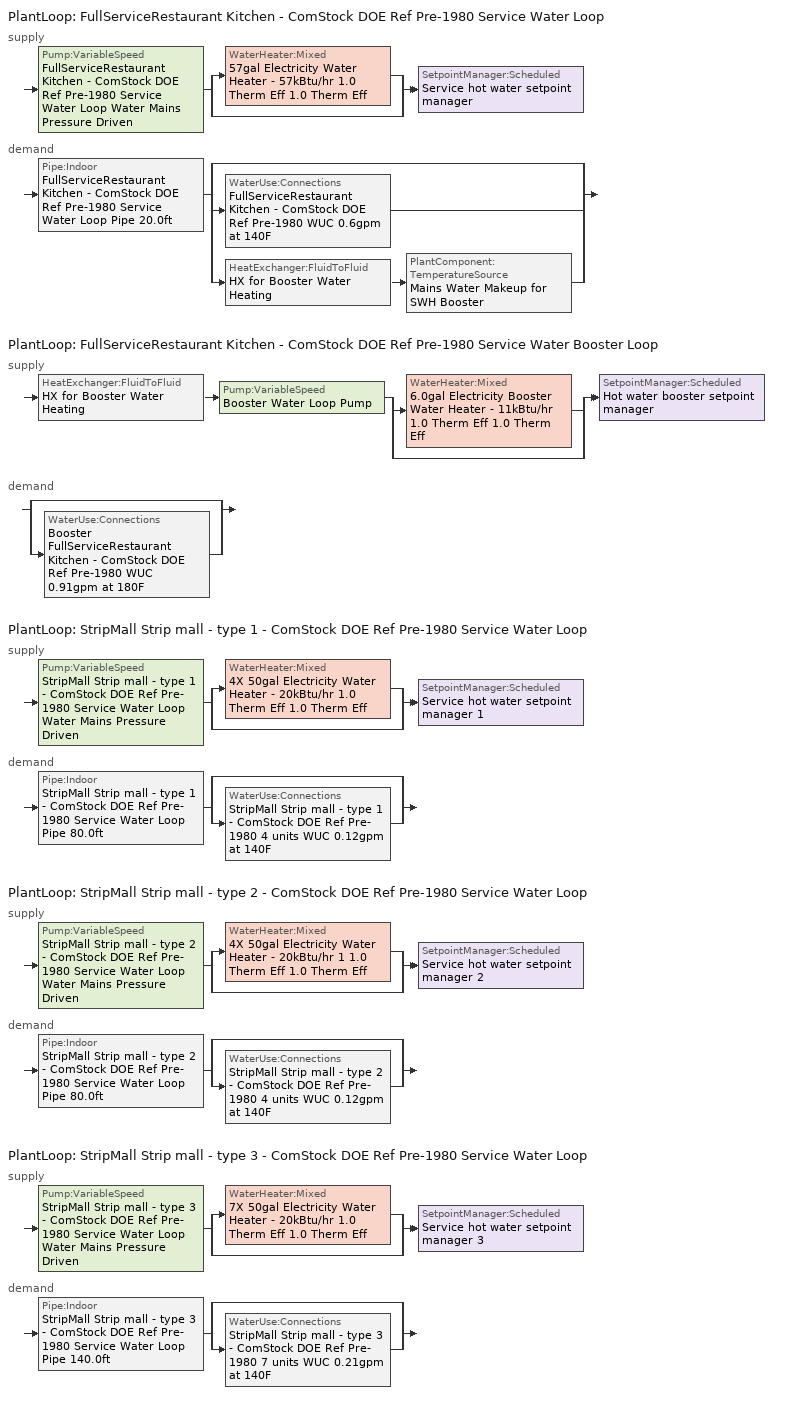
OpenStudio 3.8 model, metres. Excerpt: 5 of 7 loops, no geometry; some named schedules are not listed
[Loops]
PlantLoop 'FullServiceRestaurant Kitchen - ComStock DOE Ref Pre-1980 Service Water Loop'
 supply: Pump:VariableSpeed 'FullServiceRestaurant Kitchen - ComStock DOE Ref Pre-1980 Service Water Loop Water Mains Pressure Driven' > split
  | WaterHeater:Mixed '57gal Electricity Water Heater - 57kBtu/hr 1.0 Therm Eff 1.0 Therm Eff'
  | bypass
  join > SetpointManager:Scheduled 'Service hot water setpoint manager'
 demand: Pipe:Indoor 'FullServiceRestaurant Kitchen - ComStock DOE Ref Pre-1980 Service Water Loop Pipe 20.0ft' > split
  | bypass
  | WaterUse:Connections 'FullServiceRestaurant Kitchen - ComStock DOE Ref Pre-1980 WUC 0.6gpm at 140F'
  | HeatExchanger:FluidToFluid 'HX for Booster Water Heating' > PlantComponent:TemperatureSource 'Mains Water Makeup for SWH Booster'
PlantLoop 'FullServiceRestaurant Kitchen - ComStock DOE Ref Pre-1980 Service Water Booster Loop'
 supply: HeatExchanger:FluidToFluid 'HX for Booster Water Heating' > Pump:VariableSpeed 'Booster Water Loop Pump' > split
  | WaterHeater:Mixed '6.0gal Electricity Booster Water Heater - 11kBtu/hr 1.0 Therm Eff 1.0 Therm Eff'
  | bypass
  join > SetpointManager:Scheduled 'Hot water booster setpoint manager'
 demand: split
  | bypass
  | WaterUse:Connections 'Booster FullServiceRestaurant Kitchen - ComStock DOE Ref Pre-1980 WUC 0.91gpm at 180F'
PlantLoop 'StripMall Strip mall - type 1 - ComStock DOE Ref Pre-1980 Service Water Loop'
 supply: Pump:VariableSpeed 'StripMall Strip mall - type 1 - ComStock DOE Ref Pre-1980 Service Water Loop Water Mains Pressure Driven' > split
  | WaterHeater:Mixed '4X 50gal Electricity Water Heater - 20kBtu/hr 1.0 Therm Eff 1.0 Therm Eff'
  | bypass
  join > SetpointManager:Scheduled 'Service hot water setpoint manager 1'
 demand: Pipe:Indoor 'StripMall Strip mall - type 1 - ComStock DOE Ref Pre-1980 Service Water Loop Pipe 80.0ft' > split
  | bypass
  | WaterUse:Connections 'StripMall Strip mall - type 1 - ComStock DOE Ref Pre-1980 4 units WUC 0.12gpm at 140F'
PlantLoop 'StripMall Strip mall - type 2 - ComStock DOE Ref Pre-1980 Service Water Loop'
 supply: Pump:VariableSpeed 'StripMall Strip mall - type 2 - ComStock DOE Ref Pre-1980 Service Water Loop Water Mains Pressure Driven' > split
  | WaterHeater:Mixed '4X 50gal Electricity Water Heater - 20kBtu/hr 1 1.0 Therm Eff 1.0 Therm Eff'
  | bypass
  join > SetpointManager:Scheduled 'Service hot water setpoint manager 2'
 demand: Pipe:Indoor 'StripMall Strip mall - type 2 - ComStock DOE Ref Pre-1980 Service Water Loop Pipe 80.0ft' > split
  | bypass
  | WaterUse:Connections 'StripMall Strip mall - type 2 - ComStock DOE Ref Pre-1980 4 units WUC 0.12gpm at 140F'
PlantLoop 'StripMall Strip mall - type 3 - ComStock DOE Ref Pre-1980 Service Water Loop'
 supply: Pump:VariableSpeed 'StripMall Strip mall - type 3 - ComStock DOE Ref Pre-1980 Service Water Loop Water Mains Pressure Driven' > split
  | WaterHeater:Mixed '7X 50gal Electricity Water Heater - 20kBtu/hr 1.0 Therm Eff 1.0 Therm Eff'
  | bypass
  join > SetpointManager:Scheduled 'Service hot water setpoint manager 3'
 demand: Pipe:Indoor 'StripMall Strip mall - type 3 - ComStock DOE Ref Pre-1980 Service Water Loop Pipe 140.0ft' > split
  | bypass
  | WaterUse:Connections 'StripMall Strip mall - type 3 - ComStock DOE Ref Pre-1980 7 units WUC 0.21gpm at 140F'
[Construction]
Uninsulated copper pipe 0.75in type L: Copper pipe 0.75in type L
Uninsulated copper pipe 0.75in type L 1: Copper pipe 0.75in type L 1
Uninsulated copper pipe 0.75in type L 2: Copper pipe 0.75in type L 2
Uninsulated copper pipe 0.75in type L 3: Copper pipe 0.75in type L 3
[Material] Roughness=Smooth; Thickness {m}=0.001143; Conductivity {W/m-K}=386; Density {kg/m3}=8906.27; Specific Heat {J/kg-K}=385.1856; Thermal Absorptance=0.9; Solar Absorptance=0.7; Visible Absorptance=0.7
Copper pipe 0.75in type L; Copper pipe 0.75in type L 1; Copper pipe 0.75in type L 2; Copper pipe 0.75in type L 3
[WaterUse:Connections] Drain Water Heat Exchanger Type=None; Drain Water Heat Exchanger Destination=Plant
Name | Water Use Equipment Name 1
Booster FullServiceRestaurant Kitchen - ComStock DOE Ref Pre-1980 WUC 0.91gpm at 180F | Booster FullServiceRestaurant Kitchen - ComStock DOE Ref Pre-1980 Service Water Use 0.91gpm at 180F
FullServiceRestaurant Kitchen - ComStock DOE Ref Pre-1980 WUC 0.6gpm at 140F | FullServiceRestaurant Kitchen - ComStock DOE Ref Pre-1980 Service Water Use 0.6gpm at 140F
StripMall Strip mall - type 1 - ComStock DOE Ref Pre-1980 4 units WUC 0.12gpm at 140F | StripMall Strip mall - type 1 - ComStock DOE Ref Pre-1980 4 units Service Water Use 0.12gpm at 140F
StripMall Strip mall - type 2 - ComStock DOE Ref Pre-1980 4 units WUC 0.12gpm at 140F | StripMall Strip mall - type 2 - ComStock DOE Ref Pre-1980 4 units Service Water Use 0.12gpm at 140F
StripMall Strip mall - type 3 - ComStock DOE Ref Pre-1980 7 units WUC 0.21gpm at 140F | StripMall Strip mall - type 3 - ComStock DOE Ref Pre-1980 7 units Service Water Use 0.21gpm at 140F
[WaterUse:Equipment:Definition] Sensible Fraction Schedule=Fraction Sensible - 0.2; Latent Fraction Schedule=Fraction Latent - 0.05
Name | Peak Flow Rate {m3/s} | Target Temperature Schedule
Booster FullServiceRestaurant Kitchen - ComStock DOE Ref Pre-1980 Service Water Use Def 0.91gpm | 5.71885e-05 | Mixed Water At Faucet Temp - 180F
FullServiceRestaurant Kitchen - ComStock DOE Ref Pre-1980 Service Water Use Def 0.6gpm | 3.81256e-05 | Mixed Water At Faucet Temp - 140F
StripMall Strip mall - type 1 - ComStock DOE Ref Pre-1980 4 units Service Water Use Def 0.12gpm; StripMall Strip mall - type 2 - ComStock DOE Ref Pre-1980 4 units Service Water Use Def 0.12gpm | 7.57082e-06 | Mixed Water At Faucet Temp - 140F
StripMall Strip mall - type 3 - ComStock DOE Ref Pre-1980 7 units Service Water Use Def 0.21gpm | 1.32489e-05 | Mixed Water At Faucet Temp - 140F
[WaterUse:Equipment]
Name | Water Use Equipment Definition | Flow Rate Fraction Schedule
Booster FullServiceRestaurant Kitchen - ComStock DOE Ref Pre-1980 Service Water Use 0.91gpm at 180F | Booster FullServiceRestaurant Kitchen - ComStock DOE Ref Pre-1980 Service Water Use Def 0.91gpm | RestaurantSitDown BLDG_SWH_SCH
FullServiceRestaurant Kitchen - ComStock DOE Ref Pre-1980 Service Water Use 0.6gpm at 140F | FullServiceRestaurant Kitchen - ComStock DOE Ref Pre-1980 Service Water Use Def 0.6gpm | RestaurantSitDown BLDG_SWH_SCH
StripMall Strip mall - type 1 - ComStock DOE Ref Pre-1980 4 units Service Water Use 0.12gpm at 140F | StripMall Strip mall - type 1 - ComStock DOE Ref Pre-1980 4 units Service Water Use Def 0.12gpm | RetailStripmall Type1_SWH_SCH
StripMall Strip mall - type 2 - ComStock DOE Ref Pre-1980 4 units Service Water Use 0.12gpm at 140F | StripMall Strip mall - type 2 - ComStock DOE Ref Pre-1980 4 units Service Water Use Def 0.12gpm | RetailStripmall Type2_SWH_SCH
StripMall Strip mall - type 3 - ComStock DOE Ref Pre-1980 7 units Service Water Use 0.21gpm at 140F | StripMall Strip mall - type 3 - ComStock DOE Ref Pre-1980 7 units Service Water Use Def 0.21gpm | RetailStripmall Type3_SWH_SCH
[PlantLoop] Glycol Concentration=0; Load Distribution Scheme=Optimal
Name | Maximum Loop Temperature {C} | Minimum Loop Temperature {C} | Maximum Loop Flow Rate {m3/s} | Plant Loop Volume {m3}
FullServiceRestaurant Kitchen - ComStock DOE Ref Pre-1980 Service Water Loop | 60 | 10 | 0.000514696 | 0.0617635
FullServiceRestaurant Kitchen - ComStock DOE Ref Pre-1980 Service Water Booster Loop |  |  | 5.71885e-05 | 0.00686262
StripMall Strip mall - type 1 - ComStock DOE Ref Pre-1980 Service Water Loop; StripMall Strip mall - type 2 - ComStock DOE Ref Pre-1980 Service Water Loop | 60 | 10 | 7.57082e-06 | 0.000908499
StripMall Strip mall - type 3 - ComStock DOE Ref Pre-1980 Service Water Loop | 60 | 10 | 1.32489e-05 | 0.00158987
[Sizing:Plant] Loop Type=Heating; Loop Design Temperature Difference {deltaC}=5; Sizing Option=NonCoincident; Zone Timesteps in Averaging Window=1; Coincident Sizing Factor Mode=None
Name | Design Loop Exit Temperature {C}
FullServiceRestaurant Kitchen - ComStock DOE Ref Pre-1980 Service Water Loop; StripMall Strip mall - type 1 - ComStock DOE Ref Pre-1980 Service Water Loop; StripMall Strip mall - type 2 - ComStock DOE Ref Pre-1980 Service Water Loop; StripMall Strip mall - type 3 - ComStock DOE Ref Pre-1980 Service Water Loop | 60
FullServiceRestaurant Kitchen - ComStock DOE Ref Pre-1980 Service Water Booster Loop | 82.2222
[SetpointManager:Scheduled] Control Variable=Temperature
Name | Schedule | Setpoint Node or NodeList
Service hot water setpoint manager | Service Water Loop Temp - 140F | FullServiceRestaurant Kitchen - ComStock DOE Ref Pre-1980 Service Water Loop Supply Outlet Node
Hot water booster setpoint manager | Service Water Booster Temp - 180.00000000000006F | FullServiceRestaurant Kitchen - ComStock DOE Ref Pre-1980 Service Water Booster Loop Supply Outlet Node
Service hot water setpoint manager 1 | Service Water Loop Temp - 140F | StripMall Strip mall - type 1 - ComStock DOE Ref Pre-1980 Service Water Loop Supply Outlet Node
Service hot water setpoint manager 2 | Service Water Loop Temp - 140F | StripMall Strip mall - type 2 - ComStock DOE Ref Pre-1980 Service Water Loop Supply Outlet Node
Service hot water setpoint manager 3 | Service Water Loop Temp - 140F | StripMall Strip mall - type 3 - ComStock DOE Ref Pre-1980 Service Water Loop Supply Outlet Node
[Pump:VariableSpeed] Coefficient 1 of the Part Load Performance Curve=0; Coefficient 2 of the Part Load Performance Curve=3.2485; Coefficient 3 of the Part Load Performance Curve=-4.7443; Coefficient 4 of the Part Load Performance Curve=2.5294; Pump Control Type=Intermittent; Skin Loss Radiative Fraction=0.5; Design Power Sizing Method=PowerPerFlowPerPressure; Design Electric Power per Unit Flow Rate {W/(m3/s)}=348701.1; Design Shaft Power per Unit Flow Rate per Unit Head {W-s/m3-Pa}=1.28205; Design Minimum Flow Rate Fraction=0
Name | Rated Flow Rate {m3/s} | Rated Pump Head {Pa} | Rated Power Consumption {W} | Motor Efficiency | Minimum Flow Rate {m3/s}
FullServiceRestaurant Kitchen - ComStock DOE Ref Pre-1980 Service Water Loop Water Mains Pressure Driven | 0.000514696 | 0.001 | 7.99839e-07 | 0.825
Booster Water Loop Pump | 5.71885e-05 | 0 | 0 | 1 | 0
StripMall Strip mall - type 1 - ComStock DOE Ref Pre-1980 Service Water Loop Water Mains Pressure Driven; StripMall Strip mall - type 2 - ComStock DOE Ref Pre-1980 Service Water Loop Water Mains Pressure Driven | 7.57082e-06 | 0.001 | 1.17651e-08 | 0.825
StripMall Strip mall - type 3 - ComStock DOE Ref Pre-1980 Service Water Loop Water Mains Pressure Driven | 1.32489e-05 | 0.001 | 2.05889e-08 | 0.825
[WaterHeater:Mixed] Deadband Temperature Difference {deltaC}=2; Heater Control Type=Cycle; Heater Fuel Type=Electricity; Heater Thermal Efficiency=1; Off Cycle Parasitic Fuel Consumption Rate {W}=0; Off Cycle Parasitic Fuel Type=Electricity; Off Cycle Parasitic Heat Fraction to Tank=0; On Cycle Parasitic Fuel Consumption Rate {W}=0; On Cycle Parasitic Fuel Type=Electricity; On Cycle Parasitic Heat Fraction to Tank=0; Ambient Temperature Indicator=Schedule; Use Side Effectiveness=1; Source Side Effectiveness=1; Use Side Design Flow Rate {m3/s}=autosize; Source Side Design Flow Rate {m3/s}=autosize; Indirect Water Heating Recovery Time {hr}=1.5; Source Side Flow Control Mode=IndirectHeatPrimarySetpoint
Name | Tank Volume {m3} | Setpoint Temperature Schedule | Maximum Temperature Limit {C} | Heater Maximum Capacity {W} | Ambient Temperature Schedule | Off Cycle Loss Coefficient to Ambient Temperature {W/K} | On Cycle Loss Coefficient to Ambient Temperature {W/K}
57gal Electricity Water Heater - 57kBtu/hr 1.0 Therm Eff 1.0 Therm Eff | 0.216172 | Service Water Loop Temp - 140F | 60 | 16736.3 | Water Heater Ambient Temp Schedule - 70.0f | 2.14396 | 2.14396
6.0gal Electricity Booster Water Heater - 11kBtu/hr 1.0 Therm Eff 1.0 Therm Eff | 0.0227125 | Service Water Booster Temp - 180.00000000000006F | 82.2222 | 3213.37 | Water Heater Ambient Temp Schedule - 70.0 | 2.26162 | 2.26162
4X 50gal Electricity Water Heater - 20kBtu/hr 1.0 Therm Eff 1.0 Therm Eff; 4X 50gal Electricity Water Heater - 20kBtu/hr 1 1.0 Therm Eff 1.0 Therm Eff | 0.757082 | Service Water Loop Temp - 140F | 60 | 23445.7 | Water Heater Ambient Temp Schedule - 70.0f | 2.10637 | 2.10637
7X 50gal Electricity Water Heater - 20kBtu/hr 1.0 Therm Eff 1.0 Therm Eff | 1.32489 | Service Water Loop Temp - 140F | 60 | 41029.9 | Water Heater Ambient Temp Schedule - 70.0f | 2.10637 | 2.10637
[WaterHeater:Sizing] Design Mode=PeakDraw; Time Storage Can Meet Peak Draw {hr}=0.538503; Time for Tank Recovery {hr}=0; Nominal Tank Volume for Autosizing Plant Connections {m3}=1
57gal Electricity Water Heater - 57kBtu/hr 1.0 Therm Eff 1.0 Therm Eff; 6.0gal Electricity Booster Water Heater - 11kBtu/hr 1.0 Therm Eff 1.0 Therm Eff; 4X 50gal Electricity Water Heater - 20kBtu/hr 1.0 Therm Eff 1.0 Therm Eff; 4X 50gal Electricity Water Heater - 20kBtu/hr 1 1.0 Therm Eff 1.0 Therm Eff; 7X 50gal Electricity Water Heater - 20kBtu/hr 1.0 Therm Eff 1.0 Therm Eff
[Pipe:Indoor] Environment Type=Schedule; Pipe Inside Diameter {m}=0.019939
Name | Construction | Ambient Temperature Schedule | Ambient Air Velocity Schedule | Pipe Length {m}
FullServiceRestaurant Kitchen - ComStock DOE Ref Pre-1980 Service Water Loop Pipe 20.0ft | Uninsulated copper pipe 0.75in type L | FullServiceRestaurant Kitchen - ComStock DOE Ref Pre-1980 Service Water Loop Piping Air Temp - 70F | FullServiceRestaurant Kitchen - ComStock DOE Ref Pre-1980 Service Water Loop Piping Air Velocity - 0.67mph | 6.096
StripMall Strip mall - type 1 - ComStock DOE Ref Pre-1980 Service Water Loop Pipe 80.0ft | Uninsulated copper pipe 0.75in type L 1 | StripMall Strip mall - type 1 - ComStock DOE Ref Pre-1980 Service Water Loop Piping Air Temp - 70F | StripMall Strip mall - type 1 - ComStock DOE Ref Pre-1980 Service Water Loop Piping Air Velocity - 0.67mph | 24.384
StripMall Strip mall - type 2 - ComStock DOE Ref Pre-1980 Service Water Loop Pipe 80.0ft | Uninsulated copper pipe 0.75in type L 2 | StripMall Strip mall - type 2 - ComStock DOE Ref Pre-1980 Service Water Loop Piping Air Temp - 70F | StripMall Strip mall - type 2 - ComStock DOE Ref Pre-1980 Service Water Loop Piping Air Velocity - 0.67mph | 24.384
StripMall Strip mall - type 3 - ComStock DOE Ref Pre-1980 Service Water Loop Pipe 140.0ft | Uninsulated copper pipe 0.75in type L 3 | StripMall Strip mall - type 3 - ComStock DOE Ref Pre-1980 Service Water Loop Piping Air Temp - 70F | StripMall Strip mall - type 3 - ComStock DOE Ref Pre-1980 Service Water Loop Piping Air Velocity - 0.67mph | 42.672
[HeatExchanger:FluidToFluid]
HX for Booster Water Heating: Loop Demand Side Design Flow Rate {m3/s}=5.71885e-05; Loop Supply Side Design Flow Rate {m3/s}=5.71885e-05; Heat Exchange Model Type=Ideal; Heat Exchanger U-Factor Times Area Value {W/K}=69.6916; Control Type=UncontrolledOn; Minimum Temperature Difference to Activate Heat Exchanger {deltaC}=0.01; Heat Transfer Metering End Use Type=LoopToLoop; Component Override Cooling Control Temperature Mode=Loop; Sizing Factor=1; Operation Minimum Temperature Limit {C}=0; Operation Maximum Temperature Limit {C}=100
[PlantComponent:TemperatureSource]
Mains Water Makeup for SWH Booster: Design Volume Flow Rate {m3/s}=0.000514696; Temperature Specification Type=Scheduled; Source Temperature {C}=8; Source Temperature Schedule=Mains Water Temperature
[EnergyManagementSystem:Sensor] Output Variable or Output Meter Index Key=Environment
Name | Output Variable or Output Meter
Mains_Water_Temp_Sen | Site Mains Water Temperature
OAT; OAT_1 | Site Outdoor Air Drybulb Temperature
[EnergyManagementSystem:Actuator] Actuated Component Control Type=Schedule Value
Name | Actuated Component | Actuated Component Type
Mains_Water_Temp_Act | Mains Water Temperature | Schedule:Constant
SYS18ZonePVAVHtgSch0 | FullServiceRestaurant HtgSetp | Schedule:Year
SYS18ZonePVAVClgSch0 | FullServiceRestaurant ClgSetp | Schedule:Year
SYS18ZonePVAVHtgSch1 | FullServiceRestaurant HtgSetp Kitchen | Schedule:Year
SYS18ZonePVAVClgSch1 | FullServiceRestaurant ClgSetp Kitchen | Schedule:Year
SYS18ZonePVAVHtgSch2; SYS9ZonePVAVHtgSch0 | StripMall HtgSetp | Schedule:Year
SYS18ZonePVAVClgSch2; SYS9ZonePVAVClgSch0 | StripMall ClgSetp | Schedule:Year
[EnergyManagementSystem:Program]
Mains_Water_Prg: SET Mains_Water_Temp_Act = Mains_Water_Temp_Sen
SYS18ZonePVAVOptimumStartProg0: IF DaylightSavings==0 && DayOfWeek>1 && Hour==5 && OAT<23.9 && OAT>1.7; SET SYS18ZonePVAVClgSch0 = 29.4; SET SYS18ZonePVAVHtgSch0 = 15.6; ELSEIF DaylightSavings==0 && DayOfWeek==1 && Hour==7 && OAT<23.9 && OAT>1.7; SET SYS18ZonePVAVClgSch0 = 29.4; SET SYS18ZonePVAVHtgSch0 = 15.6; ELSEIF DaylightSavings==1 && DayOfWeek>1 && Hour==4 && OAT<23.9 && OAT>1.7; SET SYS18ZonePVAVClgSch0 = 29.4; SET SYS18ZonePVAVHtgSch0 = 15.6; ELSEIF DaylightSavings==1 && DayOfWeek==1 && Hour==6 && OAT<23.9 && OAT>1.7; SET SYS18ZonePVAVClgSch0 = 29.4; SET SYS18ZonePVAVHtgSch0 = 15.6; ELSE; SET SYS18ZonePVAVClgSch0 = NULL; SET SYS18ZonePVAVHtgSch0 = NULL; ENDIF
SYS18ZonePVAVOptimumStartProg1: IF DaylightSavings==0 && DayOfWeek>1 && Hour==5 && OAT<23.9 && OAT>1.7; SET SYS18ZonePVAVClgSch1 = 29.4; SET SYS18ZonePVAVHtgSch1 = 15.6; ELSEIF DaylightSavings==0 && DayOfWeek==1 && Hour==7 && OAT<23.9 && OAT>1.7; SET SYS18ZonePVAVClgSch1 = 29.4; SET SYS18ZonePVAVHtgSch1 = 15.6; ELSEIF DaylightSavings==1 && DayOfWeek>1 && Hour==4 && OAT<23.9 && OAT>1.7; SET SYS18ZonePVAVClgSch1 = 29.4; SET SYS18ZonePVAVHtgSch1 = 15.6; ELSEIF DaylightSavings==1 && DayOfWeek==1 && Hour==6 && OAT<23.9 && OAT>1.7; SET SYS18ZonePVAVClgSch1 = 29.4; SET SYS18ZonePVAVHtgSch1 = 15.6; ELSE; SET SYS18ZonePVAVClgSch1 = NULL; SET SYS18ZonePVAVHtgSch1 = NULL; ENDIF
SYS18ZonePVAVOptimumStartProg2: IF DaylightSavings==0 && DayOfWeek>1 && Hour==5 && OAT<23.9 && OAT>1.7; SET SYS18ZonePVAVClgSch2 = 29.4; SET SYS18ZonePVAVHtgSch2 = 15.6; ELSEIF DaylightSavings==0 && DayOfWeek==1 && Hour==7 && OAT<23.9 && OAT>1.7; SET SYS18ZonePVAVClgSch2 = 29.4; SET SYS18ZonePVAVHtgSch2 = 15.6; ELSEIF DaylightSavings==1 && DayOfWeek>1 && Hour==4 && OAT<23.9 && OAT>1.7; SET SYS18ZonePVAVClgSch2 = 29.4; SET SYS18ZonePVAVHtgSch2 = 15.6; ELSEIF DaylightSavings==1 && DayOfWeek==1 && Hour==6 && OAT<23.9 && OAT>1.7; SET SYS18ZonePVAVClgSch2 = 29.4; SET SYS18ZonePVAVHtgSch2 = 15.6; ELSE; SET SYS18ZonePVAVClgSch2 = NULL; SET SYS18ZonePVAVHtgSch2 = NULL; ENDIF
SYS9ZonePVAVOptimumStartProg0: IF DaylightSavings==0 && DayOfWeek>1 && Hour==5 && OAT_1<23.9 && OAT_1>1.7; SET SYS9ZonePVAVClgSch0 = 29.4; SET SYS9ZonePVAVHtgSch0 = 15.6; ELSEIF DaylightSavings==0 && DayOfWeek==1 && Hour==7 && OAT_1<23.9 && OAT_1>1.7; SET SYS9ZonePVAVClgSch0 = 29.4; SET SYS9ZonePVAVHtgSch0 = 15.6; ELSEIF DaylightSavings==1 && DayOfWeek>1 && Hour==4 && OAT_1<23.9 && OAT_1>1.7; SET SYS9ZonePVAVClgSch0 = 29.4; SET SYS9ZonePVAVHtgSch0 = 15.6; ELSEIF DaylightSavings==1 && DayOfWeek==1 && Hour==6 && OAT_1<23.9 && OAT_1>1.7; SET SYS9ZonePVAVClgSch0 = 29.4; SET SYS9ZonePVAVHtgSch0 = 15.6; ELSE; SET SYS9ZonePVAVClgSch0 = NULL; SET SYS9ZonePVAVHtgSch0 = NULL; ENDIF
[EnergyManagementSystem:ProgramCallingManager]
Mains_Water_Prg_Mgr: BeginTimestepBeforePredictor; Mains_Water_Prg
SYS18ZonePVAVOptimumStartCallingManager0: BeginTimestepBeforePredictor; SYS18ZonePVAVOptimumStartProg0
SYS18ZonePVAVOptimumStartCallingManager1: BeginTimestepBeforePredictor; SYS18ZonePVAVOptimumStartProg1
SYS18ZonePVAVOptimumStartCallingManager2: BeginTimestepBeforePredictor; SYS18ZonePVAVOptimumStartProg2
SYS9ZonePVAVOptimumStartCallingManager0: BeginTimestepBeforePredictor; SYS9ZonePVAVOptimumStartProg0
[AvailabilityManager:NightCycle] Applicability Schedule=Always On Discrete; Control Type=CycleOnAny; Thermostat Tolerance {deltaC}=1; Cycling Run Time {s}=1800
Availability Manager Night Cycle 1; Availability Manager Night Cycle 2
[Schedule:Ruleset]
Name | Default Day Schedule | Summer Design Day Schedule | Winter Design Day Schedule
RestaurantSitDown BLDG_SWH_SCH | RestaurantSitDown BLDG_SWH_SCH Default | RestaurantSitDown BLDG_SWH_SCH Summer Design Day | RestaurantSitDown BLDG_SWH_SCH Winter Design Day
Fraction Sensible - 0.2 | Fraction Sensible - 0.2 Default
Fraction Latent - 0.05 | Fraction Latent - 0.05 Default
Mixed Water At Faucet Temp - 180F | Mixed Water At Faucet Temp - 180F Default
Mixed Water At Faucet Temp - 140F | Mixed Water At Faucet Temp - 140F Default
Service Water Loop Temp - 140F | Service Water Loop Temp - 140F Default
Water Heater Ambient Temp Schedule - 70.0f | Water Heater Ambient Temp Schedule - 70.0f Default
FullServiceRestaurant Kitchen - ComStock DOE Ref Pre-1980 Service Water Loop Piping Air Temp - 70F | FullServiceRestaurant Kitchen - ComStock DOE Ref Pre-1980 Service Water Loop Piping Air Temp - 70F Default
FullServiceRestaurant Kitchen - ComStock DOE Ref Pre-1980 Service Water Loop Piping Air Velocity - 0.67mph | FullServiceRestaurant Kitchen - ComStock DOE Ref Pre-1980 Service Water Loop Piping Air Velocity - 0.67mph Default
Service Water Booster Temp - 180.00000000000006F | Service Water Booster Temp - 180.00000000000006F Default
Water Heater Ambient Temp Schedule - 70.0 | Water Heater Ambient Temp Schedule - 70.0 Default
RetailStripmall Type1_SWH_SCH | RetailStripmall Type1_SWH_SCH Default | RetailStripmall Type1_SWH_SCH Summer Design Day | RetailStripmall Type1_SWH_SCH Winter Design Day
StripMall Strip mall - type 1 - ComStock DOE Ref Pre-1980 Service Water Loop Piping Air Temp - 70F | StripMall Strip mall - type 1 - ComStock DOE Ref Pre-1980 Service Water Loop Piping Air Temp - 70F Default
StripMall Strip mall - type 1 - ComStock DOE Ref Pre-1980 Service Water Loop Piping Air Velocity - 0.67mph | StripMall Strip mall - type 1 - ComStock DOE Ref Pre-1980 Service Water Loop Piping Air Velocity - 0.67mph Default
RetailStripmall Type2_SWH_SCH | RetailStripmall Type2_SWH_SCH Default | RetailStripmall Type2_SWH_SCH Summer Design Day | RetailStripmall Type2_SWH_SCH Winter Design Day
StripMall Strip mall - type 2 - ComStock DOE Ref Pre-1980 Service Water Loop Piping Air Temp - 70F | StripMall Strip mall - type 2 - ComStock DOE Ref Pre-1980 Service Water Loop Piping Air Temp - 70F Default
StripMall Strip mall - type 2 - ComStock DOE Ref Pre-1980 Service Water Loop Piping Air Velocity - 0.67mph | StripMall Strip mall - type 2 - ComStock DOE Ref Pre-1980 Service Water Loop Piping Air Velocity - 0.67mph Default
RetailStripmall Type3_SWH_SCH | RetailStripmall Type3_SWH_SCH Default | RetailStripmall Type3_SWH_SCH Summer Design Day | RetailStripmall Type3_SWH_SCH Winter Design Day
StripMall Strip mall - type 3 - ComStock DOE Ref Pre-1980 Service Water Loop Piping Air Temp - 70F | StripMall Strip mall - type 3 - ComStock DOE Ref Pre-1980 Service Water Loop Piping Air Temp - 70F Default
StripMall Strip mall - type 3 - ComStock DOE Ref Pre-1980 Service Water Loop Piping Air Velocity - 0.67mph | StripMall Strip mall - type 3 - ComStock DOE Ref Pre-1980 Service Water Loop Piping Air Velocity - 0.67mph Default
FullServiceRestaurant HtgSetp | FullServiceRestaurant HtgSetp Default | Schedule Day 14 | Schedule Day 15
FullServiceRestaurant ClgSetp | FullServiceRestaurant ClgSetp Default | Schedule Day 5 | Schedule Day 6
FullServiceRestaurant HtgSetp Kitchen | FullServiceRestaurant HtgSetp Kitchen Default | Schedule Day 17 | Schedule Day 18
FullServiceRestaurant ClgSetp Kitchen | FullServiceRestaurant ClgSetp Kitchen Default | Schedule Day 8 | Schedule Day 9
StripMall HtgSetp | StripMall HtgSetp Default | Schedule Day 11 | Schedule Day 12
StripMall ClgSetp | StripMall ClgSetp Default | Schedule Day 2 | Schedule Day 3
[Schedule:Day]
RestaurantSitDown BLDG_SWH_SCH Default: Average, 4, 15, 0, 4, 30, 0.009375, 4, 45, 0.01875, 5, 0, 0.028125, 5, 15, 0.0375, 5, 30, 0.046875, 5, 45, 0.05625, 6, 0, 0.065625, 6, 15, 0.075, 6, 30, 0.084375, 6, 45, 0.09375, 7, 0, 0.103125, 7, 15, 0.1125, 7, 30, 0.121875, 7, 45, 0.13125, 8, 0, 0.140625, 8, 15, 0.15, 8, 26, 0.15, 8, 41, 0.478947, 8, 56, 0.457895, 9, 11, 0.436842, 9, 26, 0.415789, 9, 37, 0.4, 9, 52, 0.3875, 10, 7, 0.375, 10, 22, 0.3625, 10, 37, 0.35, 10, 52, 0.3375, 11, 7, 0.325, 11, 22, 0.3125, 11, 37, 0.3, 13, 7, 0.3, 13, 22, 0.433333, 13, 30, 0.4, 13, 45, 0.425, 14, 0, 0.45, 14, 15, 0.475, 14, 30, 0.5, 14, 45, 0.475, 15, 0, 0.45, 15, 15, 0.425, 15, 30, 0.4, 15, 45, 0.35, 16, 0, 0.3, 16, 15, 0.25, 16, 30, 0.2, 16, 45, 0.2125, 17, 0, 0.225, 17, 15, 0.2375, 17, 30, 0.25, 17, 45, 0.1875, 18, 0, 0.125, 18, 15, 0.0625, 18, 30, 0, 24, 0, 0
RestaurantSitDown BLDG_SWH_SCH Summer Design Day: 1, 0, 0.2, 6, 0, 0, 7, 0, 0.15, 8, 0, 0.6, 9, 0, 0.55, 10, 0, 0.45, 11, 0, 0.4, 12, 0, 0.45, 13, 0, 0.4, 14, 0, 0.35, 17, 0, 0.3, 18, 0, 0.4, 19, 0, 0.55, 20, 0, 0.6, 21, 0, 0.5, 22, 0, 0.55, 23, 0, 0.45, 24, 0, 0.25
RestaurantSitDown BLDG_SWH_SCH SmrDsn|Wkdy Day: Average, 6, 15, 0, 6, 30, 0.0375, 6, 45, 0.075, 7, 0, 0.1125, 7, 15, 0.15, 7, 30, 0.2625, 7, 45, 0.375, 8, 0, 0.4875, 8, 15, 0.6, 8, 30, 0.5875, 8, 45, 0.575, 9, 0, 0.5625, 9, 15, 0.55, 9, 30, 0.525, 9, 45, 0.5, 10, 0, 0.475, 10, 15, 0.45, 10, 30, 0.416667, 10, 37, 0.4, 10, 52, 0.416667, 11, 0, 0.4, 11, 15, 0.3875, 11, 30, 0.375, 11, 45, 0.3625, 12, 0, 0.35, 12, 15, 0.3375, 12, 30, 0.325, 12, 45, 0.3125, 13, 0, 0.3, 15, 0, 0.3, 15, 15, 0.366667, 15, 22, 0.4, 15, 37, 0.583333, 15, 45, 0.6, 16, 0, 0.575, 16, 15, 0.55, 16, 30, 0.525, 16, 45, 0.5, 17, 0, 0.5125, 17, 15, 0.525, 17, 30, 0.5375, 17, 45, 0.55, 18, 0, 0.525, 18, 15, 0.5, 18, 30, 0.475, 18, 45, 0.45, 19, 0, 0.4, 19, 15, 0.35, 19, 30, 0.3, 19, 45, 0.25, 20, 0, 0.2375, 20, 15, 0.225, 20, 30, 0.2125, 20, 45, 0.2, 21, 0, 0.15, 21, 15, 0.1, 21, 30, 0.05, 21, 45, 0, 24, 0, 0
RestaurantSitDown BLDG_SWH_SCH Winter Design Day: 1, 0, 0.2, 6, 0, 0, 9, 0, 0.15, 10, 0, 0.5, 11, 0, 0.45, 13, 0, 0.5, 14, 0, 0.45, 16, 0, 0.4, 17, 0, 0.35, 18, 0, 0.4, 20, 0, 0.55, 21, 0, 0.5, 22, 0, 0.55, 23, 0, 0.4, 24, 0, 0.3
RestaurantSitDown BLDG_SWH_SCH WntrDsn|Sat Day: Average, 4, 45, 0, 5, 0, 0.0125, 5, 15, 0.025, 5, 30, 0.0375, 5, 45, 0.05, 6, 0, 0.0625, 6, 15, 0.075, 6, 30, 0.0875, 6, 45, 0.1, 7, 0, 0.1125, 7, 15, 0.125, 7, 30, 0.1375, 7, 45, 0.15, 8, 45, 0.15, 9, 0, 0.2375, 9, 15, 0.325, 9, 30, 0.4125, 9, 45, 0.5, 10, 0, 0.435714, 10, 15, 0.421429, 10, 30, 0.407143, 10, 37, 0.4, 11, 37, 0.4, 11, 52, 0.3875, 12, 7, 0.375, 12, 22, 0.3625, 12, 37, 0.35, 12, 52, 0.514286, 13, 7, 0.528571, 13, 22, 0.542857, 13, 30, 0.55, 13, 45, 0.5125, 14, 0, 0.475, 14, 15, 0.4375, 14, 30, 0.4, 14, 45, 0.375, 15, 0, 0.35, 15, 15, 0.325, 15, 30, 0.3, 15, 45, 0.275, 16, 0, 0.25, 16, 15, 0.225, 16, 30, 0.2, 16, 45, 0.15, 17, 0, 0.1, 17, 15, 0.05, 17, 30, 0, 24, 0, 0
Fraction Sensible - 0.2 Default: 24, 0, 0.2
Fraction Latent - 0.05 Default: 24, 0, 0.05
Mixed Water At Faucet Temp - 180F Default; Service Water Booster Temp - 180.00000000000006F Default: 24, 0, 82.2222
Mixed Water At Faucet Temp - 140F Default; Service Water Loop Temp - 140F Default: 24, 0, 60
Water Heater Ambient Temp Schedule - 70.0f Default; FullServiceRestaurant Kitchen - ComStock DOE Ref Pre-1980 Service Water Loop Piping Air Temp - 70F Default; Water Heater Ambient Temp Schedule - 70.0 Default; StripMall Strip mall - type 1 - ComStock DOE Ref Pre-1980 Service Water Loop Piping Air Temp - 70F Default; StripMall Strip mall - type 2 - ComStock DOE Ref Pre-1980 Service Water Loop Piping Air Temp - 70F Default; StripMall Strip mall - type 3 - ComStock DOE Ref Pre-1980 Service Water Loop Piping Air Temp - 70F Default: 24, 0, 21.1111
FullServiceRestaurant Kitchen - ComStock DOE Ref Pre-1980 Service Water Loop Piping Air Velocity - 0.67mph Default; StripMall Strip mall - type 1 - ComStock DOE Ref Pre-1980 Service Water Loop Piping Air Velocity - 0.67mph Default; StripMall Strip mall - type 2 - ComStock DOE Ref Pre-1980 Service Water Loop Piping Air Velocity - 0.67mph Default; StripMall Strip mall - type 3 - ComStock DOE Ref Pre-1980 Service Water Loop Piping Air Velocity - 0.67mph Default: 24, 0, 0.3
RetailStripmall Type1_SWH_SCH Default: Average, 7, 45, 0, 8, 0, 0.025, 8, 15, 0.05, 8, 30, 0.075, 8, 45, 0.1, 9, 0, 0.11, 9, 15, 0.12, 9, 30, 0.13, 9, 45, 0.14, 10, 7, 0.36, 10, 22, 0.355, 10, 37, 0.35, 10, 52, 0.345, 11, 7, 0.34, 11, 22, 0.3425, 11, 37, 0.345, 11, 52, 0.3475, 12, 7, 0.35, 12, 22, 0.355, 12, 37, 0.36, 12, 52, 0.365, 13, 7, 0.37, 13, 22, 0.23, 13, 30, 0.21, 13, 45, 0.1975, 14, 0, 0.185, 14, 15, 0.1725, 14, 30, 0.16, 15, 30, 0.16, 15, 45, 0.145, 16, 0, 0.13, 16, 15, 0.115, 16, 30, 0.1, 16, 45, 0.075, 17, 0, 0.05, 17, 15, 0.025, 17, 30, 0, 24, 0, 0
RetailStripmall Type1_SWH_SCH Summer Design Day: 7, 0, 0, 9, 0, 0.04, 10, 0, 0.15, 11, 0, 0.23, 12, 0, 0.32, 13, 0, 0.41, 14, 0, 0.62, 15, 0, 0.6, 16, 0, 0.55, 17, 0, 0.45, 18, 0, 0.5, 19, 0, 0.46, 20, 0, 0.47, 21, 0, 0.34, 22, 0, 0.33, 23, 0, 0.23, 24, 0, 0.13
RetailStripmall Type1_SWH_SCH SmrDsn|Mon|Tue|Wed|Thu Day: Average, 6, 45, 0, 7, 0, 0.005, 7, 15, 0.01, 7, 30, 0.015, 7, 45, 0.02, 8, 0, 0.025, 8, 15, 0.03, 8, 30, 0.035, 8, 45, 0.04, 9, 15, 0.04, 9, 30, 0.0675, 9, 45, 0.095, 10, 0, 0.1225, 10, 15, 0.15, 10, 30, 0.203333, 10, 37, 0.23, 10, 52, 0.38, 11, 0, 0.41, 11, 15, 0.4625, 11, 30, 0.515, 11, 45, 0.5675, 12, 0, 0.62, 12, 15, 0.615, 12, 30, 0.61, 12, 45, 0.605, 13, 0, 0.6, 13, 15, 0.5875, 13, 30, 0.575, 13, 45, 0.5625, 14, 0, 0.55, 14, 15, 0.525, 14, 30, 0.5, 14, 45, 0.475, 15, 0, 0.45, 15, 15, 0.483333, 15, 22, 0.5, 15, 37, 0.466667, 15, 45, 0.47, 16, 0, 0.4375, 16, 15, 0.405, 16, 30, 0.3725, 16, 45, 0.34, 17, 0, 0.3375, 17, 15, 0.335, 17, 30, 0.3325, 17, 45, 0.33, 18, 0, 0.305, 18, 15, 0.28, 18, 30, 0.255, 18, 45, 0.23, 19, 0, 0.205, 19, 15, 0.18, 19, 30, 0.155, 19, 45, 0.13, 20, 0, 0.0975, 20, 15, 0.065, 20, 30, 0.0325, 20, 45, 0, 24, 0, 0
RetailStripmall Type1_SWH_SCH Winter Design Day: 1, 0, 0.13, 9, 0, 0, 10, 0, 0.2, 11, 0, 0.23, 12, 0, 0.32, 13, 0, 0.41, 14, 0, 0.65, 15, 0, 0.6, 16, 0, 0.55, 17, 0, 0.45, 18, 0, 0.5, 19, 0, 0.46, 20, 0, 0.47, 21, 0, 0.34, 22, 0, 0.33, 23, 0, 0.23, 24, 0, 0.13
RetailStripmall Type1_SWH_SCH WntrDsn|Sat|Fri Day; autogen Schedule Rule 24 2_day_sch: Average, 0, 30, 0.13, 0, 45, 0.0975, 1, 0, 0.065, 1, 15, 0.0325, 1, 30, 0, 8, 30, 0, 8, 45, 0.05, 9, 0, 0.1, 9, 15, 0.15, 9, 30, 0.2, 9, 45, 0.2075, 10, 0, 0.215, 10, 15, 0.2225, 10, 30, 0.23, 10, 45, 0.2525, 11, 0, 0.275, 11, 15, 0.2975, 11, 30, 0.32, 11, 45, 0.3425, 12, 0, 0.365, 12, 15, 0.3875, 12, 30, 0.41, 12, 45, 0.47, 13, 0, 0.53, 13, 15, 0.59, 13, 30, 0.65, 13, 45, 0.6375, 14, 0, 0.625, 14, 15, 0.6125, 14, 30, 0.6, 14, 45, 0.5875, 15, 0, 0.575, 15, 15, 0.5625, 15, 30, 0.55, 15, 45, 0.525, 16, 0, 0.5, 16, 15, 0.475, 16, 30, 0.45, 16, 45, 0.4625, 17, 0, 0.475, 17, 15, 0.4875, 17, 30, 0.5, 17, 45, 0.49, 18, 0, 0.48, 18, 15, 0.47, 18, 30, 0.46, 18, 45, 0.4625, 19, 0, 0.465, 19, 15, 0.4675, 19, 30, 0.47, 19, 45, 0.4375, 20, 0, 0.405, 20, 15, 0.3725, 20, 30, 0.34, 20, 45, 0.3375, 21, 0, 0.335, 21, 15, 0.3325, 21, 30, 0.33, 21, 45, 0.305, 22, 0, 0.28, 22, 15, 0.255, 22, 30, 0.23, 22, 45, 0.205, 23, 0, 0.18, 23, 15, 0.155, 23, 30, 0.13, 24, 0, 0.13
RetailStripmall Type2_SWH_SCH Default: Average, 0, 7, 0.226842, 0, 22, 0.228816, 0, 37, 0.230789, 0, 52, 0.232763, 1, 7, 0.234737, 1, 22, 0.236711, 1, 37, 0.238684, 1, 52, 0.240658, 2, 7, 0.242632, 2, 22, 0.244605, 2, 37, 0.246579, 2, 52, 0.248553, 3, 7, 0.250526, 3, 22, 0.2525, 3, 37, 0.254474, 3, 52, 0.256447, 4, 7, 0.258421, 4, 22, 0.260395, 4, 37, 0.262368, 4, 52, 0.264342, 5, 7, 0.266316, 5, 22, 0.268289, 5, 37, 0.270263, 5, 52, 0.272237, 6, 7, 0.274211, 6, 22, 0.276184, 6, 37, 0.278158, 6, 52, 0.280132, 7, 7, 0.282105, 7, 22, 0.284079, 7, 37, 0.286053, 7, 52, 0.288026, 8, 7, 0.29, 8, 22, 0.3, 8, 37, 0.31, 8, 52, 0.32, 9, 7, 0.33, 9, 22, 0.3475, 9, 37, 0.365, 9, 52, 0.3825, 10, 7, 0.4, 10, 22, 0.39, 10, 37, 0.38, 10, 52, 0.37, 11, 7, 0.36, 11, 22, 0.3625, 11, 37, 0.365, 11, 52, 0.3675, 12, 7, 0.37, 12, 22, 0.365, 12, 37, 0.36, 12, 52, 0.355, 13, 7, 0.35, 13, 22, 0.141974, 13, 37, 0.143947, 13, 52, 0.145921, 14, 7, 0.147895, 14, 22, 0.149868, 14, 37, 0.151842, 14, 52, 0.153816, 15, 7, 0.155789, 15, 22, 0.157763, 15, 37, 0.159737, 15, 52, 0.161711, 16, 7, 0.163684, 16, 22, 0.165658, 16, 37, 0.167632, 16, 52, 0.169605, 17, 7, 0.171579, 17, 22, 0.173553, 17, 37, 0.175526, 17, 52, 0.1775, 18, 7, 0.179474, 18, 22, 0.181447, 18, 37, 0.183421, 18, 52, 0.185395, 19, 7, 0.187368, 19, 22, 0.189342, 19, 37, 0.191316, 19, 52, 0.193289, 20, 7, 0.195263, 20, 22, 0.197237, 20, 37, 0.199211, 20, 52, 0.201184, 21, 7, 0.203158, 21, 22, 0.205132, 21, 37, 0.207105, 21, 52, 0.209079, 22, 7, 0.211053, 22, 22, 0.213026, 22, 37, 0.215, 22, 52, 0.216974, 23, 7, 0.218947, 23, 22, 0.220921, 23, 37, 0.222895, 23, 52, 0.224868, 24, 0, 0.226842
RetailStripmall Type2_SWH_SCH Summer Design Day: 8, 0, 0, 9, 0, 0.15, 10, 0, 0.23, 11, 0, 0.32, 12, 0, 0.41, 13, 0, 0.57, 14, 0, 0.62, 15, 0, 0.61, 16, 0, 0.5, 17, 0, 0.45, 18, 0, 0.46, 19, 0, 0.47, 20, 0, 0.42, 21, 0, 0.34, 24, 0, 0
RetailStripmall Type2_SWH_SCH SmrDsn|Wkdy Day: Average, 8, 15, 0, 8, 30, 0.0375, 8, 45, 0.075, 9, 0, 0.1125, 9, 15, 0.15, 9, 30, 0.17, 9, 45, 0.19, 10, 0, 0.21, 10, 15, 0.23, 10, 30, 0.29, 10, 37, 0.32, 10, 52, 0.516667, 11, 0, 0.57, 11, 15, 0.5825, 11, 30, 0.595, 11, 45, 0.6075, 12, 0, 0.62, 12, 15, 0.6175, 12, 30, 0.615, 12, 45, 0.6125, 13, 0, 0.61, 13, 15, 0.5825, 13, 30, 0.555, 13, 45, 0.5275, 14, 0, 0.5, 14, 15, 0.4875, 14, 30, 0.475, 14, 45, 0.4625, 15, 0, 0.45, 15, 15, 0.456667, 15, 22, 0.46, 15, 37, 0.436667, 15, 45, 0.42, 16, 0, 0.4, 16, 15, 0.38, 16, 30, 0.36, 16, 45, 0.34, 17, 0, 0.255, 17, 15, 0.17, 17, 30, 0.085, 17, 45, 0, 24, 0, 0
RetailStripmall Type2_SWH_SCH Winter Design Day: 8, 0, 0, 9, 0, 0.2, 10, 0, 0.24, 11, 0, 0.27, 12, 0, 0.42, 13, 0, 0.54, 14, 0, 0.62, 15, 0, 0.6, 16, 0, 0.5, 17, 0, 0.48, 18, 0, 0.47, 19, 0, 0.34, 24, 0, 0
RetailStripmall Type2_SWH_SCH WntrDsn|Sat Day: Average, 0, 7, 0.360789, 0, 22, 0.362763, 0, 37, 0.364737, 0, 52, 0.366711, 1, 7, 0.368684, 1, 22, 0.370658, 1, 37, 0.372632, 1, 52, 0.374605, 2, 7, 0.376579, 2, 22, 0.378553, 2, 37, 0.380526, 2, 52, 0.3825, 3, 7, 0.384474, 3, 22, 0.386447, 3, 37, 0.388421, 3, 52, 0.390395, 4, 7, 0.392368, 4, 22, 0.394342, 4, 37, 0.396316, 4, 52, 0.398289, 5, 7, 0.400263, 5, 22, 0.402237, 5, 37, 0.404211, 5, 52, 0.406184, 6, 7, 0.408158, 6, 22, 0.410132, 6, 37, 0.412105, 6, 52, 0.414079, 7, 7, 0.416053, 7, 22, 0.418026, 7, 37, 0.42, 7, 52, 0.45, 8, 7, 0.48, 8, 22, 0.51, 8, 37, 0.54, 8, 52, 0.56, 9, 7, 0.58, 9, 22, 0.6, 9, 37, 0.62, 9, 52, 0.615, 10, 7, 0.61, 10, 22, 0.605, 10, 37, 0.6, 10, 52, 0.575, 11, 7, 0.55, 11, 22, 0.525, 11, 37, 0.5, 11, 52, 0.495, 12, 7, 0.49, 12, 22, 0.485, 12, 37, 0.48, 12, 52, 0.271974, 13, 7, 0.273947, 13, 22, 0.275921, 13, 37, 0.277895, 13, 52, 0.279868, 14, 7, 0.281842, 14, 22, 0.283816, 14, 37, 0.285789, 14, 52, 0.287763, 15, 7, 0.289737, 15, 22, 0.291711, 15, 37, 0.293684, 15, 52, 0.295658, 16, 7, 0.297632, 16, 22, 0.299605, 16, 37, 0.301579, 16, 52, 0.303553, 17, 7, 0.305526, 17, 22, 0.3075, 17, 37, 0.309474, 17, 52, 0.311447, 18, 7, 0.313421, 18, 22, 0.315395, 18, 37, 0.317368, 18, 52, 0.319342, 19, 7, 0.321316, 19, 22, 0.323289, 19, 37, 0.325263, 19, 52, 0.327237, 20, 7, 0.329211, 20, 22, 0.331184, 20, 37, 0.333158, 20, 52, 0.335132, 21, 7, 0.337105, 21, 22, 0.339079, 21, 37, 0.341053, 21, 52, 0.343026, 22, 7, 0.345, 22, 22, 0.346974, 22, 37, 0.348947, 22, 52, 0.350921, 23, 7, 0.352895, 23, 22, 0.354868, 23, 37, 0.356842, 23, 52, 0.358816, 24, 0, 0.360789
RetailStripmall Type3_SWH_SCH Default: Average, 0, 7, 0.218421, 0, 22, 0.220658, 0, 37, 0.222895, 0, 52, 0.225132, 1, 7, 0.227368, 1, 22, 0.229605, 1, 37, 0.231842, 1, 52, 0.234079, 2, 7, 0.236316, 2, 22, 0.238553, 2, 37, 0.240789, 2, 52, 0.243026, 3, 7, 0.245263, 3, 22, 0.2475, 3, 37, 0.249737, 3, 52, 0.251974, 4, 7, 0.254211, 4, 22, 0.256447, 4, 37, 0.258684, 4, 52, 0.260921, 5, 7, 0.263158, 5, 22, 0.265395, 5, 37, 0.267632, 5, 52, 0.269868, 6, 7, 0.272105, 6, 22, 0.274342, 6, 37, 0.276579, 6, 52, 0.278816, 7, 7, 0.281053, 7, 22, 0.283289, 7, 37, 0.285526, 7, 52, 0.287763, 8, 7, 0.29, 8, 22, 0.295, 8, 37, 0.3, 8, 52, 0.305, 9, 7, 0.31, 9, 22, 0.3225, 9, 37, 0.335, 9, 52, 0.3475, 10, 7, 0.36, 11, 7, 0.36, 11, 22, 0.355, 11, 37, 0.35, 11, 52, 0.345, 12, 7, 0.34, 12, 22, 0.3425, 12, 37, 0.345, 12, 52, 0.3475, 13, 7, 0.35, 13, 22, 0.122237, 13, 37, 0.124474, 13, 52, 0.126711, 14, 7, 0.128947, 14, 22, 0.131184, 14, 37, 0.133421, 14, 52, 0.135658, 15, 7, 0.137895, 15, 22, 0.140132, 15, 37, 0.142368, 15, 52, 0.144605, 16, 7, 0.146842, 16, 22, 0.149079, 16, 37, 0.151316, 16, 52, 0.153553, 17, 7, 0.155789, 17, 22, 0.158026, 17, 37, 0.160263, 17, 52, 0.1625, 18, 7, 0.164737, 18, 22, 0.166974, 18, 37, 0.169211, 18, 52, 0.171447, 19, 7, 0.173684, 19, 22, 0.175921, 19, 37, 0.178158, 19, 52, 0.180395, 20, 7, 0.182632, 20, 22, 0.184868, 20, 37, 0.187105, 20, 52, 0.189342, 21, 7, 0.191579, 21, 22, 0.193816, 21, 37, 0.196053, 21, 52, 0.198289, 22, 7, 0.200526, 22, 22, 0.202763, 22, 37, 0.205, 22, 52, 0.207237, 23, 7, 0.209474, 23, 22, 0.211711, 23, 37, 0.213947, 23, 52, 0.216184, 24, 0, 0.218421
RetailStripmall Type3_SWH_SCH Summer Design Day: 9, 0, 0, 10, 0, 0.15, 11, 0, 0.25, 12, 0, 0.41, 13, 0, 0.57, 14, 0, 0.62, 15, 0, 0.61, 16, 0, 0.5, 17, 0, 0.45, 18, 0, 0.46, 19, 0, 0.47, 20, 0, 0.42, 21, 0, 0.34, 24, 0, 0
RetailStripmall Type3_SWH_SCH SmrDsn|Wkdy Day: Average, 9, 15, 0, 9, 30, 0.0375, 9, 45, 0.075, 10, 0, 0.1125, 10, 15, 0.15, 10, 30, 0.216667, 10, 37, 0.25, 10, 52, 0.516667, 11, 0, 0.57, 11, 15, 0.5825, 11, 30, 0.595, 11, 45, 0.6075, 12, 0, 0.62, 12, 15, 0.6175, 12, 30, 0.615, 12, 45, 0.6125, 13, 0, 0.61, 13, 15, 0.5825, 13, 30, 0.555, 13, 45, 0.5275, 14, 0, 0.5, 14, 15, 0.4875, 14, 30, 0.475, 14, 45, 0.4625, 15, 0, 0.45, 15, 15, 0.456667, 15, 22, 0.46, 15, 37, 0.436667, 15, 45, 0.42, 16, 0, 0.4, 16, 15, 0.38, 16, 30, 0.36, 16, 45, 0.34, 17, 0, 0.255, 17, 15, 0.17, 17, 30, 0.085, 17, 45, 0, 24, 0, 0
RetailStripmall Type3_SWH_SCH Winter Design Day: 9, 0, 0, 10, 0, 0.2, 11, 0, 0.27, 12, 0, 0.42, 13, 0, 0.54, 14, 0, 0.59, 15, 0, 0.6, 16, 0, 0.49, 17, 0, 0.48, 18, 0, 0.47, 19, 0, 0.46, 24, 0, 0
RetailStripmall Type3_SWH_SCH WntrDsn|Sat Day: Average, 0, 7, 0.360789, 0, 22, 0.362763, 0, 37, 0.364737, 0, 52, 0.366711, 1, 7, 0.368684, 1, 22, 0.370658, 1, 37, 0.372632, 1, 52, 0.374605, 2, 7, 0.376579, 2, 22, 0.378553, 2, 37, 0.380526, 2, 52, 0.3825, 3, 7, 0.384474, 3, 22, 0.386447, 3, 37, 0.388421, 3, 52, 0.390395, 4, 7, 0.392368, 4, 22, 0.394342, 4, 37, 0.396316, 4, 52, 0.398289, 5, 7, 0.400263, 5, 22, 0.402237, 5, 37, 0.404211, 5, 52, 0.406184, 6, 7, 0.408158, 6, 22, 0.410132, 6, 37, 0.412105, 6, 52, 0.414079, 7, 7, 0.416053, 7, 22, 0.418026, 7, 37, 0.42, 7, 52, 0.45, 8, 7, 0.48, 8, 22, 0.51, 8, 37, 0.54, 8, 52, 0.5525, 9, 7, 0.565, 9, 22, 0.5775, 9, 37, 0.59, 9, 52, 0.5925, 10, 7, 0.595, 10, 22, 0.5975, 10, 37, 0.6, 10, 52, 0.5725, 11, 7, 0.545, 11, 22, 0.5175, 11, 37, 0.49, 11, 52, 0.4875, 12, 7, 0.485, 12, 22, 0.4825, 12, 37, 0.48, 12, 52, 0.271974, 13, 7, 0.273947, 13, 22, 0.275921, 13, 37, 0.277895, 13, 52, 0.279868, 14, 7, 0.281842, 14, 22, 0.283816, 14, 37, 0.285789, 14, 52, 0.287763, 15, 7, 0.289737, 15, 22, 0.291711, 15, 37, 0.293684, 15, 52, 0.295658, 16, 7, 0.297632, 16, 22, 0.299605, 16, 37, 0.301579, 16, 52, 0.303553, 17, 7, 0.305526, 17, 22, 0.3075, 17, 37, 0.309474, 17, 52, 0.311447, 18, 7, 0.313421, 18, 22, 0.315395, 18, 37, 0.317368, 18, 52, 0.319342, 19, 7, 0.321316, 19, 22, 0.323289, 19, 37, 0.325263, 19, 52, 0.327237, 20, 7, 0.329211, 20, 22, 0.331184, 20, 37, 0.333158, 20, 52, 0.335132, 21, 7, 0.337105, 21, 22, 0.339079, 21, 37, 0.341053, 21, 52, 0.343026, 22, 7, 0.345, 22, 22, 0.346974, 22, 37, 0.348947, 22, 52, 0.350921, 23, 7, 0.352895, 23, 22, 0.354868, 23, 37, 0.356842, 23, 52, 0.358816, 24, 0, 0.360789
FullServiceRestaurant HtgSetp Default: Average, 1, 0, 19.4444, 5, 0, 15.5556, 24, 0, 19.4444
Schedule Day 14; Schedule Day 15: 24, 0, 19.4444
[Schedule:Rule]
Schedule Rule 21: Schedule Ruleset=RestaurantSitDown BLDG_SWH_SCH; Rule Order=1; Day Schedule=RestaurantSitDown BLDG_SWH_SCH SmrDsn|Wkdy Day; Apply Monday=Yes; Apply Tuesday=Yes; Apply Wednesday=Yes; Apply Thursday=Yes; Apply Friday=Yes; Date Specification Type=DateRange; Start Month=1; Start Day=1; End Month=12; End Day=31
Schedule Rule 22: Schedule Ruleset=RestaurantSitDown BLDG_SWH_SCH; Rule Order=0; Day Schedule=RestaurantSitDown BLDG_SWH_SCH WntrDsn|Sat Day; Date Specification Type=DateRange; Start Month=1; Start Day=1; End Month=12; End Day=31; Apply Saturday=Yes
Schedule Rule 23: Schedule Ruleset=RetailStripmall Type1_SWH_SCH; Rule Order=1; Day Schedule=RetailStripmall Type1_SWH_SCH SmrDsn|Mon|Tue|Wed|Thu Day; Apply Monday=Yes; Apply Tuesday=Yes; Apply Wednesday=Yes; Apply Thursday=Yes; Date Specification Type=DateRange; Start Month=1; Start Day=1; End Month=12; End Day=31
Schedule Rule 24: Schedule Ruleset=RetailStripmall Type1_SWH_SCH; Rule Order=0; Day Schedule=RetailStripmall Type1_SWH_SCH WntrDsn|Sat|Fri Day; Apply Friday=Yes; Date Specification Type=DateRange; Start Month=1; Start Day=1; End Month=12; End Day=31; Apply Saturday=Yes
Schedule Rule 25: Schedule Ruleset=RetailStripmall Type2_SWH_SCH; Rule Order=1; Day Schedule=RetailStripmall Type2_SWH_SCH SmrDsn|Wkdy Day; Apply Monday=Yes; Apply Tuesday=Yes; Apply Wednesday=Yes; Apply Thursday=Yes; Apply Friday=Yes; Date Specification Type=DateRange; Start Month=1; Start Day=1; End Month=12; End Day=31
Schedule Rule 26: Schedule Ruleset=RetailStripmall Type2_SWH_SCH; Rule Order=0; Day Schedule=RetailStripmall Type2_SWH_SCH WntrDsn|Sat Day; Date Specification Type=DateRange; Start Month=1; Start Day=1; End Month=12; End Day=31; Apply Saturday=Yes
Schedule Rule 27: Schedule Ruleset=RetailStripmall Type3_SWH_SCH; Rule Order=1; Day Schedule=RetailStripmall Type3_SWH_SCH SmrDsn|Wkdy Day; Apply Monday=Yes; Apply Tuesday=Yes; Apply Wednesday=Yes; Apply Thursday=Yes; Apply Friday=Yes; Date Specification Type=DateRange; Start Month=1; Start Day=1; End Month=12; End Day=31
Schedule Rule 28: Schedule Ruleset=RetailStripmall Type3_SWH_SCH; Rule Order=0; Day Schedule=RetailStripmall Type3_SWH_SCH WntrDsn|Sat Day; Date Specification Type=DateRange; Start Month=1; Start Day=1; End Month=12; End Day=31; Apply Saturday=Yes
autogen Schedule Rule 24 2: Schedule Ruleset=RetailStripmall Type1_SWH_SCH; Rule Order=2; Day Schedule=autogen Schedule Rule 24 2_day_sch; Apply Monday=Yes; Apply Tuesday=Yes; Apply Wednesday=Yes; Apply Thursday=Yes; Apply Friday=Yes; Date Specification Type=SpecificDates; Apply Saturday=Yes; Apply Sunday=Yes; Specific Month 1=1; Specific Day 1=6; Specific Month 2=1; Specific Day 2=13; Specific Month 3=1; Specific Day 3=20; Specific Month 4=1; Specific Day 4=27; Specific Month 5=2; Specific Day 5=3; Specific Month 6=2; Specific Day 6=10; Specific Month 7=2; Specific Day 7=17; Specific Month 8=2; Specific Day 8=24; Specific Month 9=3; Specific Day 9=3; Specific Month 10=3; Specific Day 10=10; Specific Month 11=3; Specific Day 11=17; Specific Month 12=3; Specific Day 12=24; Specific Month 13=3; Specific Day 13=31; Specific Month 14=4; Specific Day 14=7; Specific Month 15=4; Specific Day 15=14; Specific Month 16=4; Specific Day 16=21; Specific Month 17=4; Specific Day 17=28; Specific Month 18=5; Specific Day 18=5; Specific Month 19=5; Specific Day 19=12; Specific Month 20=5; Specific Day 20=19; Specific Month 21=5; Specific Day 21=26; Specific Month 22=6; Specific Day 22=2; Specific Month 23=6; Specific Day 23=9; Specific Month 24=6; Specific Day 24=16; Specific Month 25=6; Specific Day 25=23; Specific Month 26=6; Specific Day 26=30; Specific Month 27=7; Specific Day 27=7; Specific Month 28=7; Specific Day 28=14; Specific Month 29=7; Specific Day 29=21; Specific Month 30=7; Specific Day 30=28; Specific Month 31=8; Specific Day 31=4; Specific Month 32=8; Specific Day 32=11; Specific Month 33=8; Specific Day 33=18; Specific Month 34=8; Specific Day 34=25; Specific Month 35=9; Specific Day 35=1; Specific Month 36=9; Specific Day 36=8; Specific Month 37=9; Specific Day 37=15; Specific Month 38=9; Specific Day 38=22; Specific Month 39=9; Specific Day 39=29; Specific Month 40=10; Specific Day 40=6; Specific Month 41=10; Specific Day 41=13; Specific Month 42=10; Specific Day 42=20; Specific Month 43=10; Specific Day 43=27; Specific Month 44=11; Specific Day 44=3; Specific Month 45=11; Specific Day 45=10; Specific Month 46=11; Specific Day 46=17; Specific Month 47=11; Specific Day 47=24; Specific Month 48=12; Specific Day 48=1; Specific Month 49=12; Specific Day 49=8; Specific Month 50=12; Specific Day 50=15; Specific Month 51=12; Specific Day 51=22; Specific Month 52=12; Specific Day 52=29
[Schedule:Constant]
Name | Value
Always On Discrete | 1
Mains Water Temperature | 10
